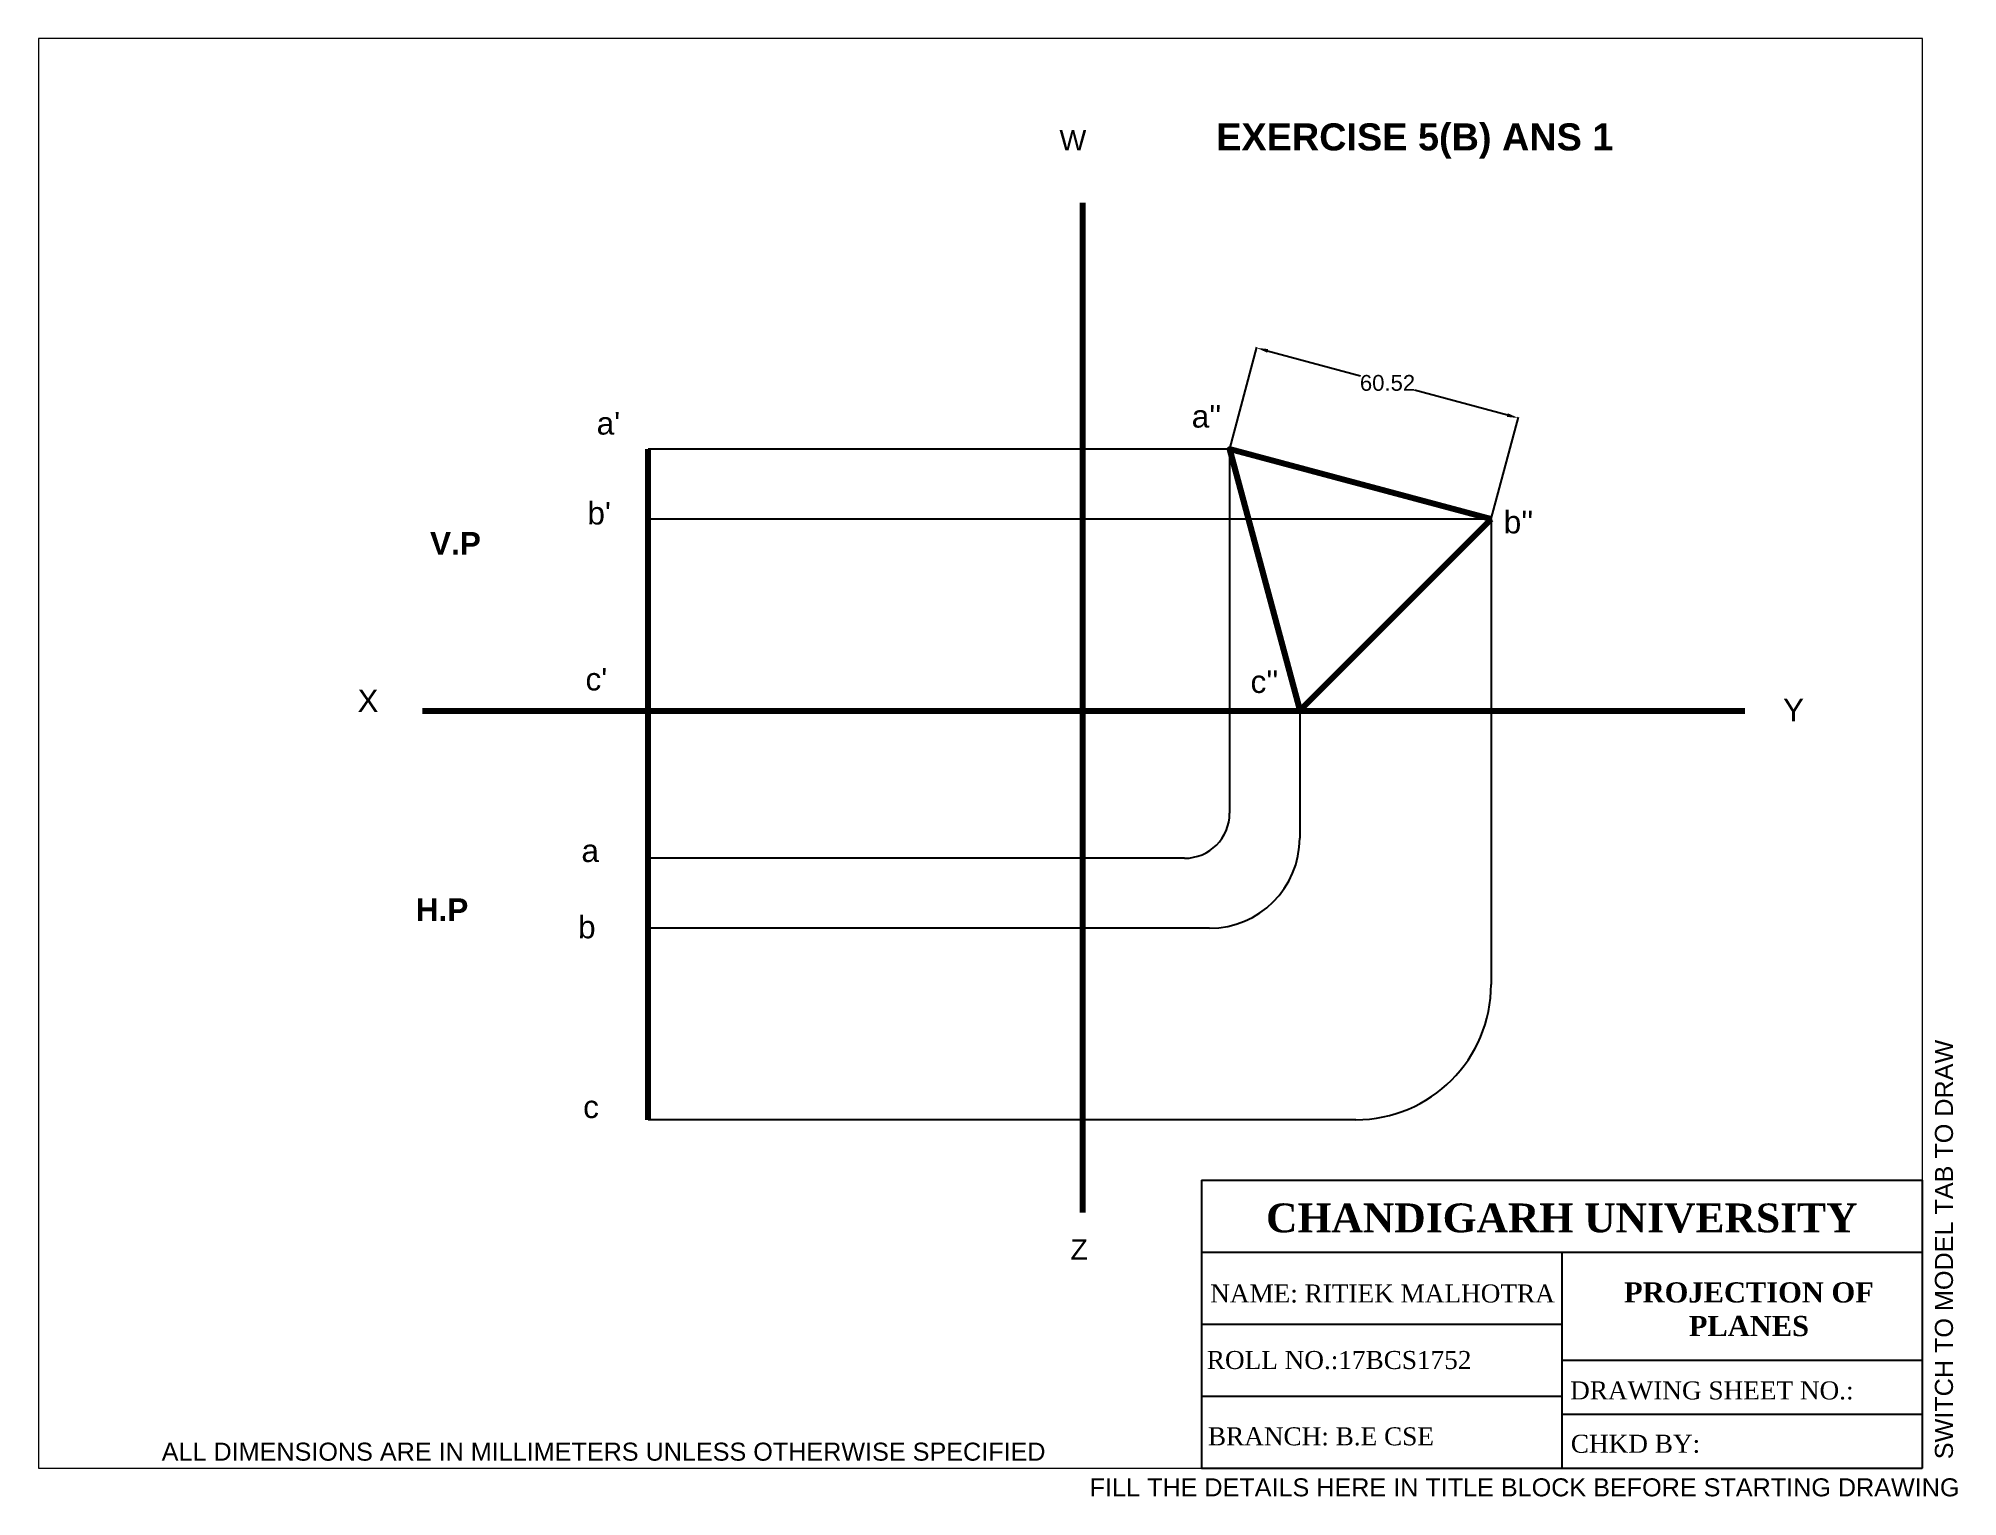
# Paper-space layout 'Layout1' of a CAD drawing. Header units: millimetres. Extents: x 0 to 266, y -4 to 198.
# The model-space entities are those that its viewports show. They can reach past a viewport. Long polylines and large blocks are cut down to what shows.
import ezdxf

# ---------------------------------------------------------------- set-up
doc = ezdxf.new("R2010")
doc.units = ezdxf.units.MM
doc.linetypes.add('ACAD_ISO08W100', pattern=[36, 24, -3, 6, -3])
doc.layers.add('Comments', color=10, linetype='Continuous', lineweight=13, plot=False)
doc.layers.add('thick continuous', color=7, linetype='Continuous', lineweight=30)
doc.styles.get("Standard").update_dxf_attribs({"font": 'arial.ttf'})
doc.dimstyles.get("Standard").update_dxf_attribs({"dimtxt": 2.5, "dimasz": 2.5, "dimexe": 0.18, "dimexo": 0.0625, "dimgap": 0.09, "dimtad": 0, "dimtih": 1, "dimtoh": 1, "dimdec": 1, "dimzin": 0, "dimdsep": 46, "dimtxsty": 'Standard', "dimcen": 0.09, "dimadec": 0, "dimazin": 0, "dimtfac": 1, "dimtdec": 1, "dimtofl": 0, "dimtmove": 0, "dimatfit": 3, "dimfxl": 1, "dimtolj": 1, "dimtzin": 0, "dimarcsym": 0})

# ---------------------------------------------------------------- blocks, each defined once
blk = doc.blocks.new('*D17')
at = {"layer": 'Defpoints', "color": 0}
for p in [(232.39, 186.79), (168.43, 179.91), (226.38, 164.38)]:
    blk.add_point(p, dxfattribs=at)
at = {"layer": 'thick continuous', "color": 0, "lineweight": -2}
for p, q in [((168.45, 179.97), (174.48, 202.49)), ((176.85, 201.67), (197.42, 196.16)), ((229.97, 187.44), (209.4, 192.95)), ((226.4, 164.44), (232.44, 186.96))]:
    blk.add_line(p, q, dxfattribs=at)
at = {"layer": 'thick continuous', "color": 0}
for points in [[(176.96, 202.07), (176.74, 201.27), (174.43, 202.32)], [(229.87, 187.03), (230.08, 187.84), (232.39, 186.79)]]:
    blk.add_solid(points, dxfattribs=at)
at = {"layer": 'thick continuous', "color": 0, "insert": (203.41, 194.55), "char_height": 3.5, "attachment_point": 5}
blk.add_mtext('\\A1;60.52', dxfattribs=at)

msp = doc.modelspace()

# ---------------------------------------------------------------- linework, layer by layer
at = {"layer": 'thick continuous', "lineweight": 80}
for p, q in [((135.79, 234.5), (135.79, 10.72)), ((39.57, 31.28), (39.57, 179.91)), ((-10.45, 121.87), (282.62, 121.87))]:
    msp.add_line(p, q, dxfattribs=at)
at = {"layer": 'thick continuous', "lineweight": -3}
for p, q in [((168.43, 179.91), (39.57, 179.91)), ((168.43, 179.91), (168.43, 99.23)), ((226.38, 164.38), (39.57, 164.38)), ((226.38, 164.38), (226.38, 61.28)), ((183.96, 121.95), (183.96, 93.7)), ((158.43, 89.23), (39.57, 89.23)), ((163.96, 73.7), (39.57, 73.7)), ((196.38, 31.28), (39.57, 31.28))]:
    msp.add_line(p, q, dxfattribs=at)
at = {"layer": 'thick continuous', "lineweight": 80}
msp.add_lwpolyline([(226.38, 164.38), (168.43, 179.91), (183.96, 121.95)], close=True, dxfattribs=at)
at = {"layer": 'thick continuous', "lineweight": -3}
for centre, radius, end in [((158.43, 99.23), 10, 0), ((163.96, 93.7), 20, 0), ((196.38, 61.28), 30, 360)]:
    msp.add_arc(centre, radius, 270, end, dxfattribs=at)

# ---------------------------------------------------------------- texts
at = {"layer": 'thick continuous', "attachment_point": 1}
for s, width, gutter_width, heights, insert, char_height in [('{\\fArial|b1|i0|c0|p34;EXERCISE 5(B) ANS 1}', 265.6218, 265.62, [0], (165.45, 252.08), 6), ('W', 38.3508, 12.5, [0], (130.72, 250.58), 4.5), ("a'", 12.0284, 12.5, [0], (28.15, 188.12), 5), ("a''", 12.0284, 12.5, [0], (160.02, 189.67), 5), ("b'", 12.0284, 12.5, [0], (26.1, 168.2), 5), ("b''", 12.0284, 12.5, [0], (229.16, 166.23), 5), ('{\\fArial|b1|i0|c0|p34;V.P}', 5, 12.5, [5.08], (-8.77, 161.52), 5), ("c'", 12.0284, 12.5, [0], (25.68, 131.42), 5), ("c''", 12.0284, 12.5, [0], (173.06, 130.86), 5), ('\\pxi-2,l3,t3;X', 12.0284, 12.5, [0], (-29.85, 126.62), 5), ('Y', 15.0393, 12.5, [8.09], (291.06, 124.6), 5), ('a', 12.0284, 12.5, [0], (24.78, 93.4), 5), ('{\\fArial|b1|i0|c0|p34;H.P}', 12.0284, 12.5, [5.08], (-11.93, 80.34), 5), ('b', 12.0284, 12.5, [0], (24.03, 76.49), 5), ('c', 5, 12.5, [0], (25.16, 36.65), 5)]:
    msp.add_mtext_dynamic_manual_height_columns(s, width=width, gutter_width=gutter_width, heights=heights, dxfattribs=dict(at, insert=insert, char_height=char_height))
at = {"layer": 'thick continuous', "insert": (133.14, 4.76), "char_height": 4.5, "width": 2.0489, "attachment_point": 1}
msp.add_mtext('Z', dxfattribs=at)

# ---------------------------------------------------------------- dimensions: what is measured, and where the dimension line sits
at = {"layer": 'thick continuous'}
dim = msp.add_aligned_dim(p1=(168.43, 179.91), p2=(226.38, 164.38), distance=23.2, text='60.52', dimstyle='Standard', override={"dimtxt": 3.5}, dxfattribs=at)
dim.commit()
dim.dimension.update_dxf_attribs({"geometry": '*D17', "text_midpoint": (203.41, 194.55)})

psp = doc.layouts.get("Layout1")

# ---------------------------------------------------------------- linework, layer by layer
for p, q in [((161.41, 40), (261.41, 40)), ((161.41, 40), (161.41, 0)), ((261.41, 40), (261.41, 0)), ((161.41, 30), (261.41, 30)), ((161.41, 30), (194.27, 30)), ((211.41, 30), (211.41, 0)), ((161.41, 20), (211.41, 20)), ((211.41, 15), (261.41, 15)), ((161.41, 10), (211.41, 10)), ((211.41, 7.5), (261.41, 7.5)), ((161.41, 0), (261.41, 0))]:
    psp.add_line(p, q)

# ---------------------------------------------------------------- texts
at = {"attachment_point": 1}
for s, width, insert, char_height in [('\\pxqc;{\\fTimes New Roman|b1|i0|c0|p18;CHANDIGARH UNIVERSITY}', 80.8177, (170.98, 36.75), 4), ('\\pxqc;{\\fTimes New Roman|b1|i0|c0|p18;PROJECTION OF PLANES}', 46.4985, (214.1, 25.81), 2.8)]:
    psp.add_mtext_dynamic_manual_height_columns(s, width=width, gutter_width=40, heights=[0], dxfattribs=dict(at, insert=insert, char_height=char_height))
at = {"linetype": 'ACAD_ISO08W100', "lineweight": 100, "insert": (162.59, 25.51), "char_height": 2.5, "attachment_point": 1}
psp.add_mtext_dynamic_manual_height_columns('{\\fTimes New Roman|b0|i0|c0|p18;NAME: RITIEK MALHOTRA}', width=54.0779, gutter_width=54.08, heights=[0], dxfattribs=at).dxf.set("width", 45.3199)
at = {"linetype": 'ACAD_ISO08W100', "lineweight": 100, "char_height": 2.5, "attachment_point": 1}
for s, width, gutter_width, insert in [('{\\fTimes New Roman|b0|i0|c0|p18;ROLL NO.:17BCS1752}', 45.3199, 45.32, (162.13, 16.28)), ('{\\fTimes New Roman|b0|i0|c0|p18;DRAWING SHEET NO.:}', 45.3199, 25, (212.54, 12.06)), ('{\\fTimes New Roman|b0|i0|c0|p18;BRANCH: B.E CSE}', 45.3199, 45.32, (162.28, 5.69)), ('{\\fTimes New Roman|b0|i0|c0|p18;CHKD BY: }', 47.9779, 25, (212.64, 4.66))]:
    psp.add_mtext_dynamic_manual_height_columns(s, width=width, gutter_width=gutter_width, heights=[0], dxfattribs=dict(at, insert=insert))
at = {"layer": 'Comments'}
psp.add_text('SWITCH TO MODEL TAB TO DRAW', height=2.5, rotation=90, dxfattribs=at).set_placement((265.66, 1.26))
psp.add_text('FILL THE DETAILS HERE IN TITLE BLOCK BEFORE STARTING DRAWING', height=2.5, dxfattribs=at).set_placement((145.88, -3.89))
at = {"layer": 'thick continuous'}
psp.add_text('ALL DIMENSIONS ARE IN MILLIMETERS UNLESS OTHERWISE SPECIFIED', height=2.5, dxfattribs=at).set_placement((17.11, 1.06))

# ---------------------------------------------------------------- viewports
psp.add_viewport(center=(130.71, 99.21), size=(261.41, 198.4125), view_center_point=(113.19, 112.48), view_height=316.8801, dxfattribs=at)

doc.saveas('drawing.dxf')
